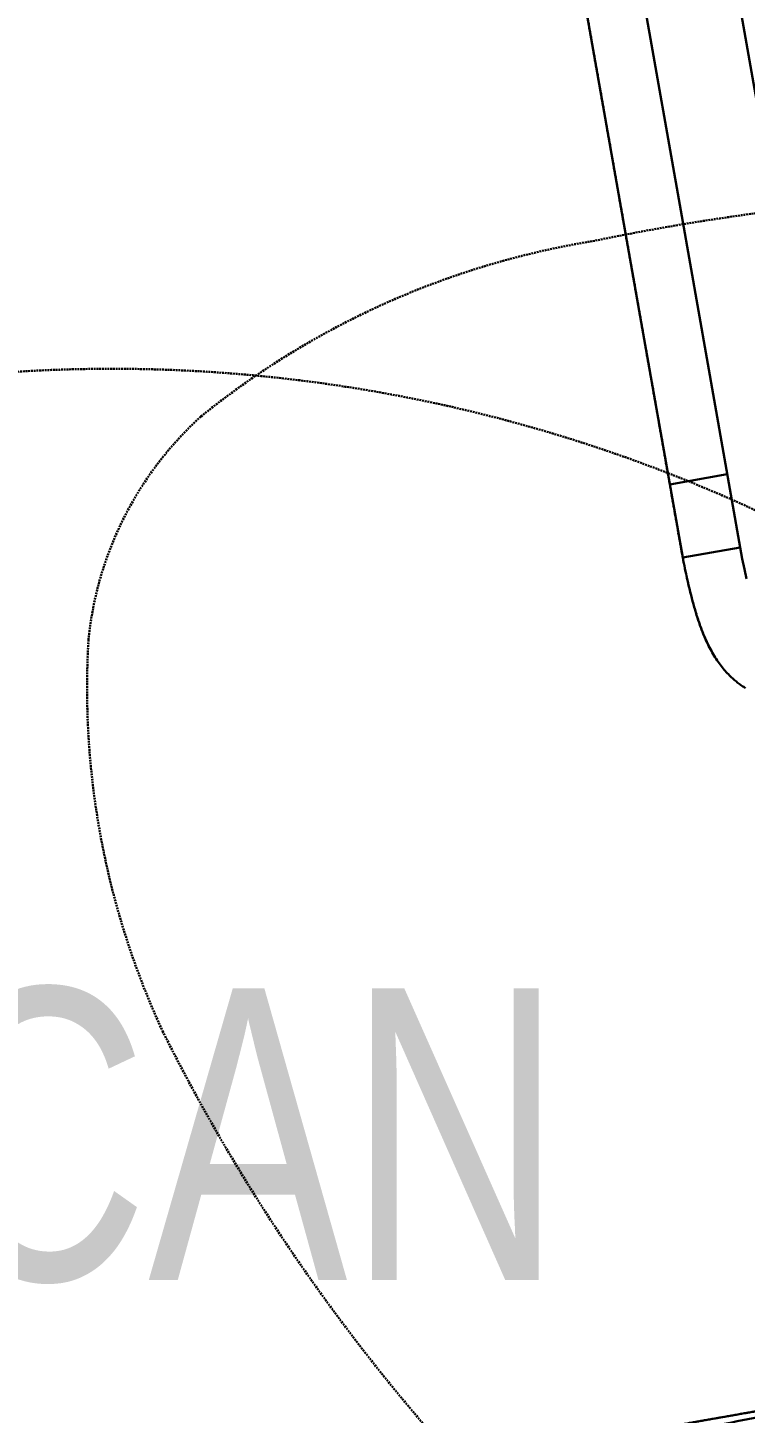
# Model space of a CAD drawing. Header units: millimetres. Extents: x 26027 to 581921, y 7230 to 233891.
# Drawn here: x 453321 to 453814, y 145341 to 146292 of the extents above; entities that cross this region are included whole.
import ezdxf

# ---------------------------------------------------------------- set-up
doc = ezdxf.new("R2010")
doc.units = ezdxf.units.MM
doc.header["$LTSCALE"] = 5
doc.linetypes.add('CACHE', pattern=[0.375, 0.25, -0.125])
doc.layers.get('0').update_dxf_attribs({"color": 252})
doc.layers.get('DEFPOINTS').update_dxf_attribs({"color": 252})
for name, color, linetype, lineweight in [('72_EGR_BASE_TEXT', 252, 'Continuous', 5), ('GE-EQUIPMENT', 140, 'Continuous', 30), ('GE-EQUIPMENT_INSERTION', 140, 'Continuous', 30), ('GE-EQUIPMENT_LIGHT', 141, 'Continuous', 30), ('GE-EQUIPMENT_OUTLINE', 131, 'CACHE', 30), ('GE-MM-SCATTER_LINES', 222, 'CACHE', 30)]:
    doc.layers.add(name, color=color, linetype=linetype, lineweight=lineweight)
doc.layers.add('GE-DESIGNER_WARNING', color=1, linetype='Continuous', lineweight=30, plot=False)
doc.styles.add('ROMANS', font='romans', dxfattribs={"width": 0.8, "height": 100})
doc.styles.add('X3G_ENTITY_2587EA', font='swisscl.ttf', dxfattribs={"height": 200})
doc.dimstyles.new('100', dxfattribs={"dimscale": 0.8, "dimtxt": 180, "dimasz": 100, "dimexe": 150, "dimexo": 0, "dimgap": 100, "dimtad": 1, "dimtih": 1, "dimtoh": 1, "dimdec": 0, "dimzin": 0, "dimdsep": 46, "dimtxsty": 'ROMANS', "dimblk": 'DOT', "dimcen": 0, "dimclrd": 180, "dimclre": 180, "dimclrt": 180, "dimazin": 0, "dimtfac": 1, "dimtdec": 0, "dimtix": 1, "dimtmove": 2, "dimatfit": 3, "dimldrblk": 'DOT', "dimfxl": 1, "dimtolj": 1, "dimtzin": 0, "dimarcsym": 0})

# ---------------------------------------------------------------- blocks, each defined once
blk = doc.blocks.new('_Dot')
at = {"color": 0, "linetype": 'ByBlock', "lineweight": -2}
blk.add_line((-0.5, 0), (-1, 0), dxfattribs=at)
at = {"color": 0, "linetype": 'ByBlock', "const_width": 0.5}
blk.add_lwpolyline([(-0.25, 0, 1), (0.25, 0, 1)], format="xyb", close=True, dxfattribs=at)
blk = doc.blocks.new('*D484')
at = {"layer": 'DEFPOINTS', "color": 0}
for p in [(452467.53, 149660.27, 2.36), (454076.96, 142305.27, 2.36), (454076.96, 142305.27)]:
    blk.add_point(p, dxfattribs=at)
at = {"layer": 'GE-DESIGNER_WARNING', "color": 180, "lineweight": -2, "transparency": 16777216}
for p, q in [((452467.53, 149660.27), (454196.96, 149660.27)), ((454076.96, 149580.27), (454076.96, 146112.77)), ((454076.96, 142385.27), (454076.96, 145852.77)), ((454076.96, 142305.27), (454196.96, 142305.27))]:
    blk.add_line(p, q, dxfattribs=at)
at = {"layer": 'GE-DESIGNER_WARNING', "color": 180, "lineweight": -2, "transparency": 16777216, "xscale": 80, "yscale": 80, "zscale": 80}
for p, rotation in [((454076.96, 149660.27), 90), ((454076.96, 142305.27), 270)]:
    blk.add_blockref('_Dot', p, dxfattribs=dict(at, rotation=rotation))
at = {"layer": 'GE-DESIGNER_WARNING', "color": 180, "transparency": 16777216, "insert": (454076.96, 145982.77), "char_height": 100, "attachment_point": 5, "style": 'ROMANS'}
blk.add_mtext('\\A1;7355', dxfattribs=at)
blk = doc.blocks.new('GE-EUR02909')
at = {"layer": 'GE-EQUIPMENT'}
for p, q in [((325.05, -969.6), (284.96, -969.6)), ((284.96, -1020.47), (325.05, -1020.47))]:
    blk.add_line(p, q, dxfattribs=at)
for points in [[(325.05, -969.6), (325.01, -966.66), (324.91, -963.68), (324.8, -960.81), (324.7, -958.04), (324.59, -955.37), (324.47, -952.78), (324.34, -950.28), (324.2, -947.86), (324.05, -945.51), (323.89, -943.23), (323.72, -941.02), (323.53, -938.87), (323.34, -936.78), (323.14, -934.75), (322.93, -932.77), (322.7, -930.84), (322.47, -928.96), (322.23, -927.13), (321.97, -925.35), (321.7, -923.61), (321.43, -921.91), (321.14, -920.25), (320.84, -918.63), (320.53, -917.05), (320.21, -915.5), (319.88, -913.99), (319.54, -912.51), (319.18, -911.06), (318.81, -909.64), (318.43, -908.26), (318.04, -906.9), (317.64, -905.58), (317.23, -904.28), (316.8, -903.01), (316.37, -901.77), (315.92, -900.55), (315.46, -899.36), (315, -898.2), (314.52, -897.06), (314.03, -895.94), (313.53, -894.85), (313.02, -893.78), (312.5, -892.73), (311.98, -891.71), (311.44, -890.71), (310.89, -889.73), (310.34, -888.78), (309.79, -887.85), (309.22, -886.95), (308.66, -886.07), (308.09, -885.21), (307.51, -884.38), (306.94, -883.58), (306.36, -882.8), (305.79, -882.05), (305.22, -881.33), (304.66, -880.64), (304.1, -879.97), (303.55, -879.33), (303, -878.71), (302.46, -878.11), (301.92, -877.53), (301.38, -876.97), (300.84, -876.42), (300.3, -875.88), (299.77, -875.36), (299.23, -874.85), (298.69, -874.35), (298.16, -873.86)], [(325.05, -3404.6), (325.05, -3260.57), (325.05, -3260.53), (325.05, -1125.61), (325.05, -969.6)]]:
    blk.add_lwpolyline(points, dxfattribs=at)
at = {"layer": 'GE-EQUIPMENT_LIGHT'}
for p, q in [((284.96, -969.6), (284.96, -1200.27)), ((284.96, -1200.27), (284.96, -3405.56))]:
    blk.add_line(p, q, dxfattribs=at)
for points in [[(208.4, -803.48), (220.62, -803.48), (220.62, -3393.48), (208.4, -3393.48)], [(284.96, -969.6), (284.93, -961.5), (284.76, -954.32), (284.43, -947.64)]]:
    blk.add_lwpolyline(points, dxfattribs=at)
at = {"layer": 'GE-EQUIPMENT_OUTLINE'}
for points in [[(325.05, -969.6), (325.01, -966.66), (324.91, -963.68), (324.8, -960.81), (324.7, -958.04), (324.59, -955.37), (324.47, -952.78), (324.34, -950.28), (324.2, -947.86), (324.05, -945.51), (323.89, -943.23), (323.72, -941.02), (323.53, -938.87), (323.34, -936.78), (323.14, -934.75), (322.93, -932.77), (322.7, -930.84), (322.47, -928.96), (322.23, -927.13), (321.97, -925.35), (321.7, -923.61), (321.43, -921.91), (321.14, -920.25), (320.84, -918.63), (320.53, -917.05), (320.21, -915.5), (319.88, -913.99), (319.54, -912.51), (319.18, -911.06), (318.81, -909.64), (318.43, -908.26), (318.04, -906.9), (317.64, -905.58), (317.23, -904.28), (316.8, -903.01), (316.37, -901.77), (315.92, -900.55), (315.46, -899.36), (315, -898.2), (314.52, -897.06), (314.03, -895.94), (313.53, -894.85), (313.02, -893.78), (312.5, -892.73), (311.98, -891.71), (311.44, -890.71), (310.89, -889.73), (310.34, -888.78), (309.79, -887.85), (309.22, -886.95), (308.66, -886.07), (308.09, -885.21), (307.51, -884.38), (306.94, -883.58), (306.36, -882.8), (305.79, -882.05), (305.22, -881.33), (304.66, -880.64), (304.1, -879.97), (303.55, -879.33), (303, -878.71), (302.46, -878.11), (301.92, -877.53), (301.38, -876.97), (300.84, -876.42), (300.3, -875.88), (299.77, -875.36), (299.23, -874.85), (298.69, -874.35), (298.16, -873.86)], [(325.05, -3404.6), (325.05, -3260.57), (325.05, -3260.53), (325.05, -1125.61), (325.05, -969.6)]]:
    blk.add_lwpolyline(points, dxfattribs=at)
blk = doc.blocks.new('GE-EUR02460')
at = {"layer": 'GE-DESIGNER_WARNING', "linetype": 'CACHE'}
blk.add_lwpolyline([(871.44, -131.49), (1921.44, -131.49, -1.511046), (141.61, 627.42, -0.402138)], format="xyb", dxfattribs=at)
at = {"layer": 'GE-EQUIPMENT'}
for points, knots in [([(76.08, -383.99), (105.27, -383.7), (134.44, -383.51), (163.59, -383.25), (189.82, -383.02), (216.05, -382.72), (242.25, -382.35), (266.21, -382.02), (290.16, -381.62), (314.09, -381.16), (336.02, -380.74), (357.94, -380.26), (379.84, -379.72), (399.94, -379.23), (420.03, -378.68), (440.1, -378.07), (458.61, -377.5), (477.11, -376.89), (495.59, -376.22), (512.59, -375.6), (529.58, -374.93), (546.55, -374.21), (561.92, -373.55), (577.28, -372.85), (592.62, -372.1), (606.39, -371.42), (620.14, -370.71), (633.87, -369.94), (646.29, -369.25), (658.7, -368.52), (671.1, -367.74), (682.4, -367.04), (693.69, -366.29), (704.97, -365.51), (715.35, -364.78), (725.72, -364.03), (736.08, -363.23), (746.05, -362.46), (756.01, -361.65), (765.96, -360.8), (775.8, -359.97), (785.63, -359.08), (795.45, -358.16), (805.34, -357.22), (815.21, -356.24), (825.07, -355.19)], [0.0000019, 0.0000019, 0.0000019, 0.0000019, 0.1157764, 0.1157764, 0.1157764, 0.2199435, 0.2199435, 0.2199435, 0.3151914, 0.3151914, 0.3151914, 0.4025161, 0.4025161, 0.4025161, 0.4826823, 0.4826823, 0.4826823, 0.5566553, 0.5566553, 0.5566553, 0.6247272, 0.6247272, 0.6247272, 0.6863886, 0.6863886, 0.6863886, 0.7417257, 0.7417257, 0.7417257, 0.7917555, 0.7917555, 0.7917555, 0.8373737, 0.8373737, 0.8373737, 0.8793696, 0.8793696, 0.8793696, 0.9197798, 0.9197798, 0.9197798, 0.9597576, 0.9597576, 0.9597576, 1, 1, 1, 1]), ([(189.87, -383.97), (191.67, -383.97), (193.47, -383.97), (195.27, -383.97), (200.65, -383.97), (206.02, -383.97), (211.37, -383.97), (216.72, -383.97), (222.06, -383.97), (227.39, -383.97), (229.34, -383.97), (231.29, -383.97), (233.24, -383.97), (236.61, -383.97), (239.97, -383.97), (243.32, -383.97), (248.62, -383.97), (253.9, -383.97), (259.15, -383.97), (264.42, -383.97), (269.66, -383.97), (274.88, -383.97), (280.1, -383.97), (285.3, -383.97), (290.48, -383.97), (295.66, -383.97), (300.82, -383.97), (305.94, -383.97), (311.08, -383.97), (316.19, -383.97), (321.27, -383.97), (326.35, -383.97), (331.41, -383.97), (336.43, -383.97), (341.46, -383.97), (346.46, -383.97), (351.43, -383.97), (356.4, -383.97), (361.34, -383.97), (366.24, -383.97), (371.15, -383.97), (376.03, -383.97), (380.87, -383.97), (385.71, -383.97), (390.52, -383.97), (395.29, -383.97), (400.06, -383.97), (404.79, -383.97), (409.49, -383.97), (414.18, -383.97), (418.84, -383.97), (423.46, -383.97), (427.7, -383.97), (431.9, -383.97), (436.06, -383.97)], [0, 0, 0, 0, 0.020411, 0.020411, 0.020411, 0.081457, 0.081457, 0.081457, 0.142569, 0.142569, 0.142569, 0.165004, 0.165004, 0.165004, 0.203747, 0.203747, 0.203747, 0.264992, 0.264992, 0.264992, 0.326303, 0.326303, 0.326303, 0.38768, 0.38768, 0.38768, 0.449124, 0.449124, 0.449124, 0.510634, 0.510634, 0.510634, 0.572211, 0.572211, 0.572211, 0.633854, 0.633854, 0.633854, 0.695565, 0.695565, 0.695565, 0.757342, 0.757342, 0.757342, 0.819187, 0.819187, 0.819187, 0.8811, 0.8811, 0.8811, 0.943081, 0.943081, 0.943081, 1, 1, 1, 1])]:
    blk.add_open_spline(points, degree=3, knots=knots, dxfattribs=at)
at = {"layer": 'GE-EQUIPMENT_OUTLINE'}
blk.add_open_spline([(189.87, -383.97), (191.67, -383.97), (193.47, -383.97), (195.27, -383.97), (200.65, -383.97), (206.02, -383.97), (211.37, -383.97), (216.72, -383.97), (222.06, -383.97), (227.39, -383.97), (229.34, -383.97), (231.29, -383.97), (233.24, -383.97), (236.61, -383.97), (239.97, -383.97), (243.32, -383.97), (248.62, -383.97), (253.9, -383.97), (259.15, -383.97), (264.42, -383.97), (269.66, -383.97), (274.88, -383.97), (280.1, -383.97), (285.3, -383.97), (290.48, -383.97), (295.66, -383.97), (300.82, -383.97), (305.94, -383.97), (311.08, -383.97), (316.19, -383.97), (321.27, -383.97), (326.35, -383.97), (331.41, -383.97), (336.43, -383.97), (341.46, -383.97), (346.46, -383.97), (351.43, -383.97), (356.4, -383.97), (361.34, -383.97), (366.24, -383.97), (371.15, -383.97), (376.03, -383.97), (380.87, -383.97), (385.71, -383.97), (390.52, -383.97), (395.29, -383.97), (400.06, -383.97), (404.79, -383.97), (409.49, -383.97), (414.18, -383.97), (418.84, -383.97), (423.46, -383.97), (427.7, -383.97), (431.9, -383.97), (436.06, -383.97)], degree=3, knots=[0, 0, 0, 0, 0.020411, 0.020411, 0.020411, 0.081457, 0.081457, 0.081457, 0.142569, 0.142569, 0.142569, 0.165004, 0.165004, 0.165004, 0.203747, 0.203747, 0.203747, 0.264992, 0.264992, 0.264992, 0.326303, 0.326303, 0.326303, 0.38768, 0.38768, 0.38768, 0.449124, 0.449124, 0.449124, 0.510634, 0.510634, 0.510634, 0.572211, 0.572211, 0.572211, 0.633854, 0.633854, 0.633854, 0.695565, 0.695565, 0.695565, 0.757342, 0.757342, 0.757342, 0.819187, 0.819187, 0.819187, 0.8811, 0.8811, 0.8811, 0.943081, 0.943081, 0.943081, 1, 1, 1, 1], dxfattribs=at)
at = {"layer": 'GE-MM-SCATTER_LINES'}
for points in [[(-1477.69, 3276.36, -0.05671), (-876.49, 3692.31, -0.056657), (-300.63, 3915.26, -0.064166), (-0.07, 3961.9, -0.064166), (300.49, 3915.26, -0.056657), (876.35, 3692.31, -0.05671), (1477.55, 3276.36, -0.066731), (1876.9, 2809.72, -0.097279), (1968.66, 2530.89, -0.077787), (1905.94, 1991.62, -0.062199), (1419.5, 803.5, -0.017391), (931.65, 0, -0.045456), (1967.68, -837.68, -0.03216), (2657.7, -1614.18, -0.056435), (3119.96, -2375.08, -0.080983), (3302.74, -3019.9, -0.08099), (3294.12, -3308.8, -0.104284), (3173.49, -3515.87, -0.10881), (2769.6, -3749.98, -0.052925), (1939.96, -3915.04, -0.025926), (-0.07, -3987.03, -0.025926), (-1940.1, -3915.04, -0.052925), (-2769.74, -3749.98, -0.10881)], [(1469.48, -2176.11, 0.086237), (1805.16, -1934.62, 0.130435), (1943.23, -1646.54, 0.077165), (1925.57, -1345.48, 0.085647), (1766.23, -1026.9, 0.041749), (1413.61, -644.22, 0.012361), (759.46, -108.25, -0.002807), (626.61, 0, 0.047008), (971.76, 450.32, 0.040906), (1231.37, 956.98, 0.041082), (1436.03, 1557.85, 0.088425)]]:
    blk.add_lwpolyline(points, format="xyb", dxfattribs=at)
blk.add_lwpolyline([(-0.07, -1166.3, 0.055046), (346.73, -1194.1, 0.130885), (633.96, -1122.25, 0.185507), (736.5, -984.92, 0.123784), (733.06, -711.51, 0.078623), (556.34, -341.27, 0.026468), (330.63, -78.16), (257.97, 0, 0.058507), (459.61, 436.9, 0.063282), (537.3, 747.06, 0.205916), (487.07, 1023.17, 0.15871), (313.07, 1176.97, 0.068311), (-0.07, 1219.05, 0.068311), (-313.21, 1176.97, 0.15871), (-487.21, 1023.17, 0.205916), (-537.44, 747.06, 0.063282), (-459.75, 436.9, 0.058507), (-258.11, 0), (-330.77, -78.16, 0.026468), (-556.48, -341.27, 0.078623), (-733.2, -711.51, 0.123784), (-736.64, -984.92, 0.185507), (-634.1, -1122.25, 0.130885), (-346.87, -1194.1, 0.055046)], format="xyb", close=True, dxfattribs=at)

msp = doc.modelspace()

# ---------------------------------------------------------------- block references
at = {"layer": 'GE-EQUIPMENT_INSERTION', "rotation": 189.9999999999998}
msp.add_blockref('GE-EUR02909', (454259.3, 145029.81), dxfattribs=at)

# ---------------------------------------------------------------- texts
at = {"layer": '72_EGR_BASE_TEXT', "insert": (453238.89, 145632.54, 2.36), "char_height": 200, "attachment_point": 2, "style": 'X3G_ENTITY_2587EA'}
msp.add_mtext('CT SCAN', dxfattribs=at)

# ---------------------------------------------------------------- dimensions: what is measured, and where the dimension line sits
at = {"layer": 'GE-DESIGNER_WARNING'}
dim = msp.add_linear_dim(base=(454076.96, 142305.27), p1=(452467.53, 149660.27, 2.36), p2=(454076.96, 142305.27, 2.36), angle=90, dimstyle='100', dxfattribs=at)
dim.commit()
dim.dimension.update_dxf_attribs({"geometry": '*D484', "text_midpoint": (454076.96, 145982.77)})

# ---------------------------------------------------------------- next in the draw order: block references
at = {"layer": 'GE-EQUIPMENT_INSERTION', "rotation": 189.9999999999998}
msp.add_blockref('GE-EUR02460', (454259.3, 145029.81), dxfattribs=at)

doc.saveas('drawing.dxf')
